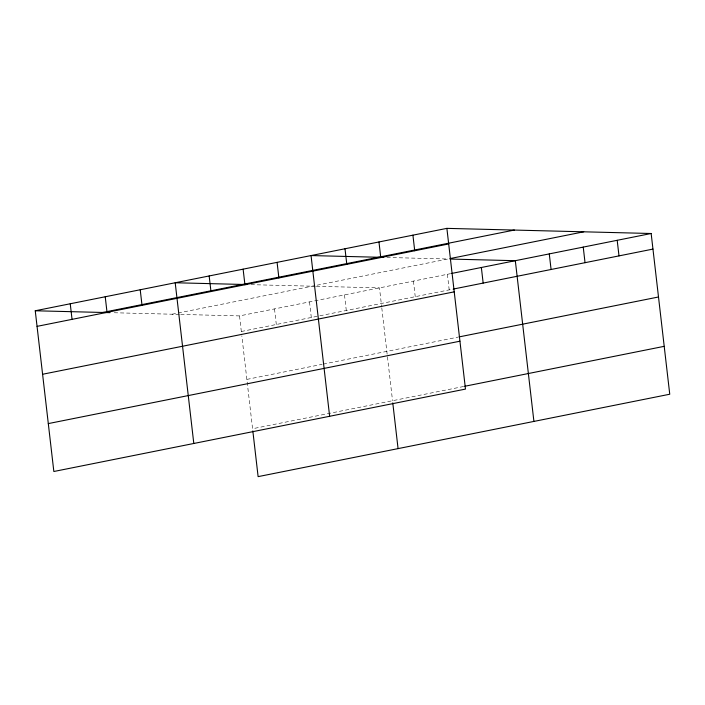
<?xml version="1.0" encoding="UTF-8"?>
<svg xmlns="http://www.w3.org/2000/svg" width="705" height="705" viewBox="0 0 705 705"><rect width="100%" height="100%" fill="white"/><g stroke="black" fill="none" stroke-linecap="round" stroke-linejoin="round"><path stroke-width="0.53" stroke-dasharray="3.52 2.64" d="M172.117 314.21L447.904 258.999L386.869 257.466M180.674 314.43L239.524 315.911L450.583 273.655M241.33 331.5L453.447 289.032M246.865 379.396L322.15 364.326M323.207 364.115L457.924 337.14M463.634 386.49L252.575 428.737L241.833 335.853M251.033 284.661L315.276 286.274M316.351 286.3L379.475 287.887L381.661 306.745M114.236 312.756L179.599 314.404M447.393 274.298L449.2 289.887M413.438 281.092L415.245 296.682M381.784 307.838L392.535 400.722M344.489 294.893L346.296 310.482M309.504 301.899L311.302 317.488M274.509 308.905L276.316 324.494M239.524 315.911L241.7 334.76"/><path stroke-width="1.06" d="M446.882 228.367L465.476 389.089L53.844 471.495L35.25 310.773L446.882 228.367L651.156 233.505L669.75 394.227L258.118 476.633L252.831 430.914M102.657 312.465L514.289 230.059M37.057 326.362L448.688 243.956M450.028 258.576L583.74 231.813M451.641 273.443L651.156 233.505M453.447 289.032L652.953 249.094M42.6 374.258L454.223 291.852M458.99 336.928L658.496 296.99M48.301 423.599L459.933 341.202M464.692 386.278L664.207 346.331M383.714 257.387L311.046 255.562L329.64 416.285M450.046 259.052L515.32 260.7L533.914 421.423M246.82 284.556L175.201 282.758L193.804 443.48M35.25 310.773L110.024 312.65M617.192 240.299L618.999 255.897M583.238 247.102L585.035 262.692M549.274 253.897L551.081 269.486M481.356 267.495L483.163 283.084M412.918 235.17L414.725 250.76M378.964 241.965L380.762 257.554M392.782 402.899L398.069 448.618M345.001 248.759L346.807 264.357M277.083 262.357L278.889 277.955M243.119 269.16L244.926 284.75M209.165 275.955L210.971 291.544M140.216 289.755L142.022 305.353M105.23 296.761L107.028 312.35M70.236 303.767L72.042 319.356"/></g></svg>
